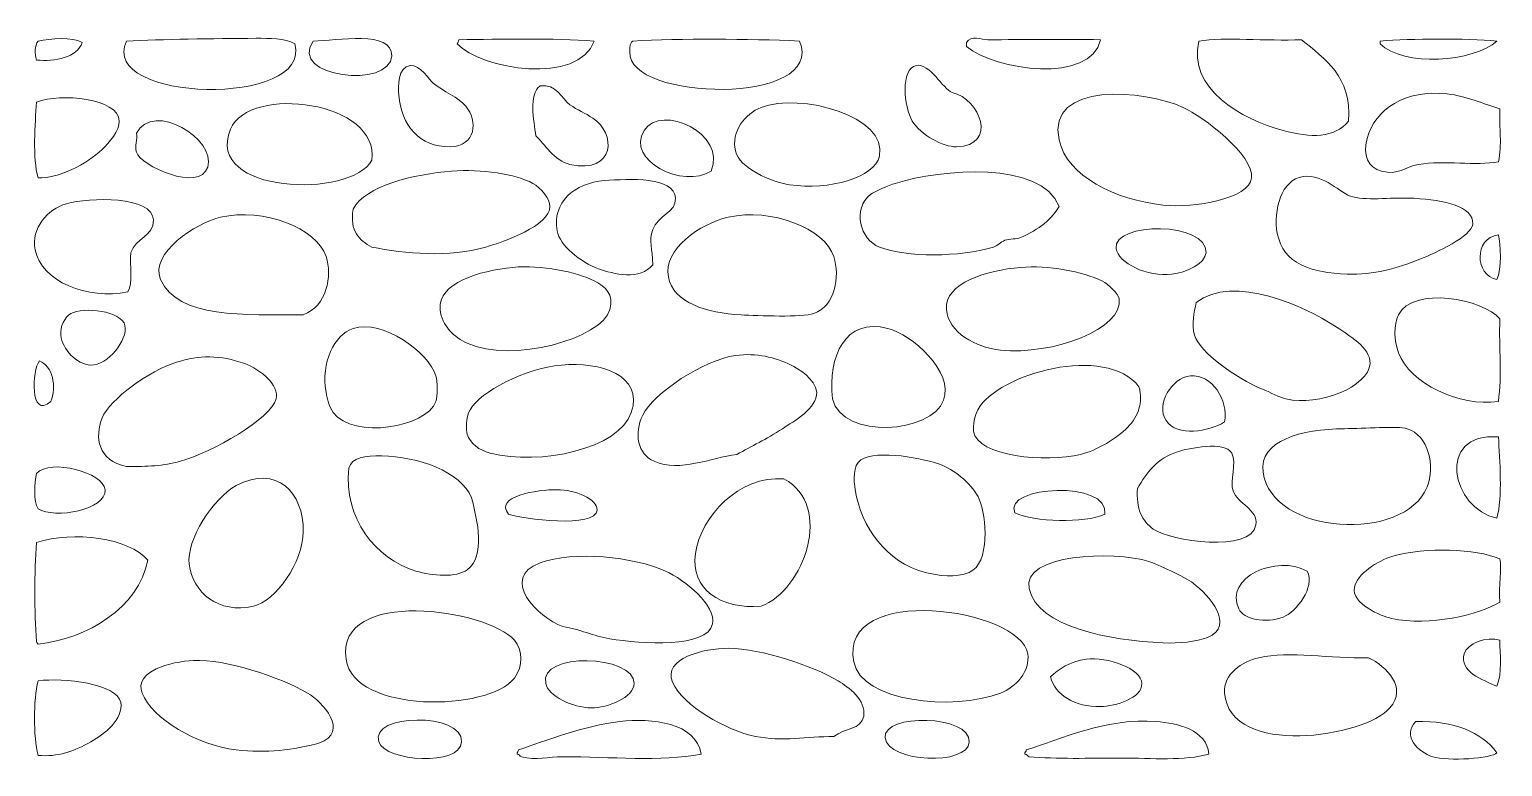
# Model space of a CAD drawing. Header units: millimetres. Extents: x -1208 to 1203, y -602 to 604.
import ezdxf

# ---------------------------------------------------------------- set-up
doc = ezdxf.new("R2010")
doc.units = ezdxf.units.MM
doc.header["$MEASUREMENT"] = 0
doc.layers.add('Layer 1', color=7, linetype='Continuous')

msp = doc.modelspace()

# ---------------------------------------------------------------- linework, layer by layer
at = {"layer": 'Layer 1', "color": 250, "lineweight": 20}
for points, knots in [([(-743.2287, 585.2692), (-704.5469, 585.3991), (-613.5672, 604.2167), (-614.8481, 560.8644), (-616.4467, 506.7269), (-785.6881, 525.4756), (-743.2287, 585.2692)], [0, 0, 0, 0, 0.5, 0.5, 0.5, 1, 1, 1, 1]), ([(-1193.7304, 585.2692), (-1172.5933, 589.3511), (-1138.0342, 592.4101), (-1121.3699, 583.0504), (-1129.5384, 558.6834), (-1166.3896, 550.8573), (-1196.0649, 554.2081), (-1199.187, 564.3535), (-1199.3485, 577.6544), (-1193.7304, 585.2692)], [0, 0, 0, 0, 0.333333333, 0.333333333, 0.333333333, 0.666666667, 0.666666667, 0.666666667, 1, 1, 1, 1]), ([(-1049.0094, 585.2692), (-991.2709, 587.924), (-907.9329, 589.5331), (-836.5966, 589.7058), (-815.1693, 589.7578), (-789.7914, 589.8509), (-773.5735, 580.8316), (-743.1423, 476.1488), (-1096.2152, 484.8905), (-1049.0094, 585.2692)], [0, 0, 0, 0, 0.333333333, 0.333333333, 0.333333333, 0.666666667, 0.666666667, 0.666666667, 1, 1, 1, 1]), ([(-505.1406, 587.4879), (-436.122, 587.9524), (-350.8122, 590.567), (-283.3913, 585.2692), (-308.262, 512.6897), (-469.3649, 538.3078), (-507.475, 580.8316), (-506.239, 582.6168), (-505.0401, 584.434), (-505.1406, 587.4879)], [0, 0, 0, 0, 0.333333333, 0.333333333, 0.333333333, 0.666666667, 0.666666667, 0.666666667, 1, 1, 1, 1]), ([(-220.3673, 585.2692), (-141.0567, 589.9548), (-32.3002, 588.796), (52.7334, 585.2692), (96.2718, 478.5294), (-230.0268, 487.0078), (-225.036, 567.5199), (-224.5253, 575.7794), (-226.2853, 579.5604), (-220.3673, 585.2692)], [0, 0, 0, 0, 0.333333333, 0.333333333, 0.333333333, 0.666666667, 0.666666667, 0.666666667, 1, 1, 1, 1]), ([(325.8358, 583.0504), (333.7714, 595.3768), (350.1048, 587.5248), (360.8485, 587.4879), (419.3467, 587.2766), (484.5286, 588.822), (545.2508, 587.4879), (529.8085, 514.8564), (372.4196, 536.8344), (325.8358, 576.3941), (325.8358, 578.6129), (325.8358, 580.8316), (325.8358, 583.0504)], [0, 0, 0, 0, 0.25, 0.25, 0.25, 0.5, 0.5, 0.5, 0.75, 0.75, 0.75, 1, 1, 1, 1]), ([(706.3106, 585.2692), (748.3536, 592.2424), (816.1301, 584.9195), (874.3733, 587.4879), (912.7958, 555.2311), (956.298, 527.8009), (951.4017, 454.3704), (927.9506, 425.7587), (889.9013, 426.6199), (844.0285, 438.8398), (776.6314, 456.7937), (686.7376, 507.8421), (706.3106, 585.2692)], [0, 0, 0, 0, 0.25, 0.25, 0.25, 0.5, 0.5, 0.5, 0.75, 0.75, 0.75, 1, 1, 1, 1]), ([(1002.7539, 585.2692), (1054.5446, 588.978), (1142.0131, 590.1251), (1194.1594, 585.2692), (1156.1004, 550.724), (1040.5296, 542.5173), (1002.7539, 580.8316), (1002.7539, 582.3108), (1002.7539, 583.79), (1002.7539, 585.2692)], [0, 0, 0, 0, 0.333333333, 0.333333333, 0.333333333, 0.666666667, 0.666666667, 0.666666667, 1, 1, 1, 1]), ([(-603.1772, 496.5236), (-604.1283, 510.3124), (-605.1737, 543.1151), (-584.5033, 545.3339), (-568.5696, 547.0436), (-552.2335, 520.5996), (-547.1563, 516.4916), (-530.7983, 503.252), (-504.7913, 492.4046), (-493.4697, 478.7751), (-473.2688, 454.4534), (-476.615, 413.0481), (-519.1459, 412.2163), (-569.5391, 411.2277), (-599.8566, 448.3933), (-603.1772, 496.5236)], [0, 0, 0, 0, 0.2, 0.2, 0.2, 0.4, 0.4, 0.4, 0.6, 0.6, 0.6, 0.8, 0.8, 0.8, 1, 1, 1, 1]), ([(302.4932, 500.9611), (348.2081, 491.084), (377.6194, 413.6637), (309.4962, 412.2163), (288.3848, 411.7686), (250.8066, 431.5974), (237.1358, 454.3704), (223.6104, 476.9001), (217.2249, 540.301), (244.1388, 545.3339), (265.8211, 549.3899), (286.668, 507.3163), (302.4932, 500.9611)], [0, 0, 0, 0, 0.25, 0.25, 0.25, 0.5, 0.5, 0.5, 0.75, 0.75, 0.75, 1, 1, 1, 1]), ([(-647.5274, 390.0295), (-680.4253, 327.3448), (-922.9553, 334.1453), (-878.6123, 441.0586), (-847.9834, 514.9084), (-632.9213, 486.5693), (-647.5274, 390.0295)], [0, 0, 0, 0, 0.5, 0.5, 0.5, 1, 1, 1, 1]), ([(-372.0905, 512.054), (-344.725, 515.5206), (-337.0779, 491.489), (-323.0726, 480.9939), (-311.2403, 472.1272), (-297.8182, 467.8171), (-285.7256, 458.807), (-247.4082, 435.5083), (-247.7611, 367), (-323.0726, 383.3741), (-348.9985, 389.0098), (-364.5749, 417.0983), (-379.0936, 429.9647), (-381.592, 455.8084), (-391.5778, 496.7089), (-372.0905, 512.054)], [0, 0, 0, 0, 0.2, 0.2, 0.2, 0.4, 0.4, 0.4, 0.6, 0.6, 0.6, 0.8, 0.8, 0.8, 1, 1, 1, 1]), ([(477.559, 423.3093), (455.9888, 520.1057), (618.3957, 505.2393), (680.6344, 476.5564), (713.386, 461.4618), (796.5846, 398.8869), (792.6755, 361.1881), (789.1536, 327.1921), (698.1492, 311.5174), (647.9562, 316.8152), (569.4836, 325.0975), (490.8382, 363.7297), (477.559, 423.3093)], [0, 0, 0, 0, 0.25, 0.25, 0.25, 0.5, 0.5, 0.5, 0.75, 0.75, 0.75, 1, 1, 1, 1]), ([(-1196.0649, 485.4306), (-1156.4435, 500.3053), (-1062.4342, 492.1447), (-1060.6803, 454.3704), (-1059.9613, 438.8977), (-1077.8395, 418.3024), (-1088.6908, 407.7788), (-1113.4097, 383.8076), (-1161.8224, 359.6829), (-1193.7304, 361.1881), (-1202.5836, 393.5254), (-1198.7238, 449.5169), (-1196.0649, 485.4306)], [0, 0, 0, 0, 0.25, 0.25, 0.25, 0.5, 0.5, 0.5, 0.75, 0.75, 0.75, 1, 1, 1, 1]), ([(-1032.6699, 434.4023), (-1004.5562, 487.9672), (-901.2721, 424.8665), (-915.9602, 378.9365), (-929.4061, 336.8898), (-1026.3876, 381.5049), (-1032.6699, 403.3413), (-1035.4921, 413.1488), (-1030.5349, 424.3264), (-1032.6699, 434.4023)], [0, 0, 0, 0, 0.333333333, 0.333333333, 0.333333333, 0.666666667, 0.666666667, 0.666666667, 1, 1, 1, 1]), ([(-91.9858, 372.2811), (-137.324, 342.9189), (-232.4431, 389.793), (-201.6942, 438.8398), (-173.7959, 483.3417), (-65.7142, 433.9688), (-91.9858, 372.2811)], [0, 0, 0, 0, 0.5, 0.5, 0.5, 1, 1, 1, 1]), ([(-52.3046, 405.56), (-59.5264, 437.1904), (-36.4669, 466.4218), (-10.2888, 476.5564), (53.7338, 501.3451), (197.8796, 462.3263), (183.4492, 396.6858), (175.8233, 361.9964), (101.1805, 340.3446), (36.3937, 350.0942), (6.6824, 354.5662), (-45.8582, 377.3273), (-52.3046, 405.56)], [0, 0, 0, 0, 0.25, 0.25, 0.25, 0.5, 0.5, 0.5, 0.75, 0.75, 0.75, 1, 1, 1, 1]), ([(1198.8271, 474.3376), (1197.7181, 441.4192), (1202.7848, 416.0668), (1196.4937, 387.8116), (1160.1974, 380.7477), (1107.5051, 390.0496), (1065.7779, 383.3741), (1042.6487, 379.6736), (1032.9531, 364.8164), (1005.0882, 372.2811), (982.8951, 378.2263), (974.3182, 398.1012), (981.7465, 425.5281), (995.0433, 474.6151), (1043.9915, 506.0744), (1112.4623, 498.7423), (1145.25, 495.2297), (1172.9932, 481.8517), (1198.8271, 474.3376)], [0, 0, 0, 0, 0.166666667, 0.166666667, 0.166666667, 0.333333333, 0.333333333, 0.333333333, 0.5, 0.5, 0.5, 0.666666667, 0.666666667, 0.666666667, 0.833333333, 0.833333333, 0.833333333, 1, 1, 1, 1]), ([(477.559, 314.5965), (468.1096, 296.3222), (443.8283, 275.6784), (414.5351, 263.5683), (407.8796, 260.8154), (396.8007, 262.0689), (388.8589, 259.1307), (381.6106, 256.4499), (376.5652, 249.9387), (370.1858, 248.0377), (314.2373, 231.3693), (228.1124, 230.8863), (183.4492, 248.0377), (152.0713, 260.0866), (138.2452, 310.159), (169.4439, 334.5645), (174.5194, 338.5333), (199.4509, 349.3085), (209.1253, 352.313), (285.3728, 375.9983), (447.8309, 389.8367), (477.559, 314.5965)], [0, 0, 0, 0, 0.142857143, 0.142857143, 0.142857143, 0.285714286, 0.285714286, 0.285714286, 0.428571429, 0.428571429, 0.428571429, 0.571428571, 0.571428571, 0.571428571, 0.714285714, 0.714285714, 0.714285714, 0.857142857, 0.857142857, 0.857142857, 1, 1, 1, 1]), ([(-677.8713, 310.159), (-658.2216, 348.1589), (-577.8197, 367.5894), (-516.8115, 372.2811), (-467.6128, 376.0653), (-412.011, 367.8779), (-383.7622, 352.313), (-371.091, 345.3305), (-355.5056, 326.5423), (-355.7518, 314.5965), (-356.4047, 282.7673), (-430.6999, 256.7879), (-460.7906, 248.0377), (-520.7507, 230.6012), (-593.1959, 237.0026), (-647.5274, 248.0377), (-667.5007, 259.3739), (-684.1941, 273.8269), (-677.8713, 310.159)], [0, 0, 0, 0, 0.166666667, 0.166666667, 0.166666667, 0.333333333, 0.333333333, 0.333333333, 0.5, 0.5, 0.5, 0.666666667, 0.666666667, 0.666666667, 0.833333333, 0.833333333, 0.833333333, 1, 1, 1, 1]), ([(-187.689, 219.1954), (-207.5875, 193.283), (-252.3266, 203.5987), (-276.3883, 212.54), (-306.3379, 223.6707), (-339.4211, 250.2104), (-344.0801, 274.6613), (-352.8978, 320.9375), (-315.6356, 353.0584), (-267.0517, 356.7505), (-225.4375, 359.911), (-152.7513, 363.894), (-150.3412, 327.9082), (-148.7973, 304.8611), (-179.7411, 299.4181), (-187.689, 276.88), (-194.5519, 257.4209), (-187.7402, 246.0881), (-187.689, 219.1954)], [0, 0, 0, 0, 0.166666667, 0.166666667, 0.166666667, 0.333333333, 0.333333333, 0.333333333, 0.5, 0.5, 0.5, 0.666666667, 0.666666667, 0.666666667, 0.833333333, 0.833333333, 0.833333333, 1, 1, 1, 1]), ([(834.6911, 270.2237), (827.4217, 308.6488), (841.7153, 358.7781), (876.7068, 363.406), (911.9727, 368.0691), (936.928, 335.3964), (958.4047, 330.127), (985.0381, 323.5898), (1026.9108, 330.0314), (1058.7748, 327.9082), (1107.9092, 324.6354), (1156.0792, 315.3738), (1154.478, 285.7543), (1153.4052, 265.9253), (1094.7368, 238.7501), (1068.1122, 228.0705), (1030.5791, 213.0137), (992.0041, 202.1597), (949.0673, 203.6649), (890.5303, 205.7193), (844.1044, 220.4666), (834.6911, 270.2237)], [0, 0, 0, 0, 0.142857143, 0.142857143, 0.142857143, 0.285714286, 0.285714286, 0.285714286, 0.428571429, 0.428571429, 0.428571429, 0.571428571, 0.571428571, 0.571428571, 0.714285714, 0.714285714, 0.714285714, 0.857142857, 0.857142857, 0.857142857, 1, 1, 1, 1]), ([(-1046.6751, 174.8235), (-1111.9646, 160.4887), (-1189.1147, 192.5057), (-1198.3983, 243.6002), (-1204.8818, 279.2774), (-1178.7134, 309.9602), (-1147.0461, 319.034), (-1109.7538, 329.7195), (-1006.4697, 332.0599), (-1004.6594, 292.4105), (-1003.464, 266.2138), (-1034.6531, 262.2509), (-1042.0072, 239.1635), (-1043.9411, 218.0777), (-1037.4541, 188.9839), (-1046.6751, 174.8235)], [0, 0, 0, 0, 0.2, 0.2, 0.2, 0.4, 0.4, 0.4, 0.6, 0.6, 0.6, 0.8, 0.8, 0.8, 1, 1, 1, 1]), ([(-759.5683, 137.1061), (-854.2339, 137.3175), (-965.8109, 130.953), (-992.9885, 194.7907), (-1011.494, 238.2562), (-935.287, 287.511), (-894.9519, 296.8472), (-824.8498, 313.0771), (-737.8022, 279.497), (-722.2205, 232.5072), (-711.8411, 201.2038), (-720.695, 151.4174), (-759.5683, 137.1061)], [0, 0, 0, 0, 0.25, 0.25, 0.25, 0.5, 0.5, 0.5, 0.75, 0.75, 0.75, 1, 1, 1, 1]), ([(-162.0121, 199.2282), (-170.7293, 244.6375), (-110.3687, 286.425), (-63.9754, 296.8472), (6.768, 312.7416), (93.6763, 278.7466), (108.7543, 232.5072), (119.3347, 200.0684), (110.4685, 150.973), (76.076, 139.3249), (56.5878, 132.7239), (-14.3806, 135.6102), (-42.968, 137.1061), (-99.2016, 140.0503), (-153.855, 156.727), (-162.0121, 199.2282)], [0, 0, 0, 0, 0.2, 0.2, 0.2, 0.4, 0.4, 0.4, 0.6, 0.6, 0.6, 0.8, 0.8, 0.8, 1, 1, 1, 1]), ([(570.9269, 245.819), (565.3443, 289.7641), (720.9837, 289.7759), (717.9814, 239.1635), (716.869, 220.4004), (685.963, 206.4614), (661.9614, 203.6649), (622.0701, 199.0144), (574.012, 221.5325), (570.9269, 245.819)], [0, 0, 0, 0, 0.333333333, 0.333333333, 0.333333333, 0.666666667, 0.666666667, 0.666666667, 1, 1, 1, 1]), ([(1196.4937, 268.0058), (1200.2864, 253.0614), (1202.1734, 212.0889), (1194.1594, 194.7907), (1157.7784, 202.2587), (1155.9786, 262.4354), (1196.4937, 268.0058)], [0, 0, 0, 0, 0.5, 0.5, 0.5, 1, 1, 1, 1]), ([(-535.4854, 145.9812), (-538.8821, 189.435), (-472.293, 209.1481), (-416.4406, 214.7587), (-370.2705, 219.3984), (-312.794, 207.4182), (-283.3913, 192.5719), (-264.2286, 182.8977), (-251.2838, 170.8304), (-257.7152, 145.9812), (-270.0822, 98.1855), (-419.1807, 56.849), (-491.1354, 90.5154), (-511.5809, 100.0831), (-533.3487, 118.6382), (-535.4854, 145.9812)], [0, 0, 0, 0, 0.2, 0.2, 0.2, 0.4, 0.4, 0.4, 0.6, 0.6, 0.6, 0.8, 0.8, 0.8, 1, 1, 1, 1]), ([(293.1567, 145.9812), (289.5978, 189.6169), (359.092, 209.9741), (414.5351, 214.7587), (459.0254, 218.5976), (517.2404, 207.7587), (547.5852, 192.5719), (559.3257, 186.6963), (574.3465, 171.0216), (575.5956, 163.7297), (584.1091, 114.0623), (466.3531, 70.5046), (381.8567, 79.4224), (341.108, 83.7233), (296.2541, 108.0131), (293.1567, 145.9812)], [0, 0, 0, 0, 0.2, 0.2, 0.2, 0.4, 0.4, 0.4, 0.6, 0.6, 0.6, 0.8, 0.8, 0.8, 1, 1, 1, 1]), ([(701.6419, 157.0742), (762.6712, 205.3437), (882.4756, 149.8552), (928.0599, 119.3577), (950.5565, 104.3068), (988.0377, 83.2554), (986.4153, 57.2356), (984.065, 19.5308), (903.5474, -13.5243), (848.6964, -0.4473), (838.5305, 1.9761), (823.5399, 10.0336), (811.3494, 15.0833), (763.9874, 34.6974), (708.4349, 75.5308), (699.3075, 103.8271), (693.2749, 122.5349), (699.0005, 140.9198), (701.6419, 157.0742)], [0, 0, 0, 0, 0.166666667, 0.166666667, 0.166666667, 0.333333333, 0.333333333, 0.333333333, 0.5, 0.5, 0.5, 0.666666667, 0.666666667, 0.666666667, 0.833333333, 0.833333333, 0.833333333, 1, 1, 1, 1]), ([(1198.8271, 130.4507), (1197.2506, 81.1926), (1202.4928, 38.958), (1196.4937, -4.8848), (1131.6858, -13.7003), (1051.9005, 25.0887), (1033.0987, 74.9849), (1025.5884, 94.9178), (1024.9444, 120.1115), (1033.0987, 137.1061), (1056.0364, 184.9253), (1173.039, 162.835), (1198.8271, 130.4507)], [0, 0, 0, 0, 0.25, 0.25, 0.25, 0.5, 0.5, 0.5, 0.75, 0.75, 0.75, 1, 1, 1, 1]), ([(-1156.3826, 103.8271), (-1157.8206, 117.0173), (-1150.2097, 133.897), (-1140.0438, 139.3249), (-1119.5994, 150.2393), (-1056.3566, 144.2186), (-1051.3438, 119.3577), (-1046.6178, 95.9173), (-1079.0685, 53.9486), (-1107.3647, 55.0177), (-1131.3126, 55.9216), (-1153.8983, 81.0458), (-1156.3826, 103.8271)], [0, 0, 0, 0, 0.25, 0.25, 0.25, 0.5, 0.5, 0.5, 0.75, 0.75, 0.75, 1, 1, 1, 1]), ([(-722.2205, 10.6457), (-730.9755, 58.3022), (-709.1503, 104.9827), (-677.8713, 114.9201), (-629.2733, 130.3609), (-553.735, 75.6725), (-542.4876, 37.2684), (-540.0933, 29.0901), (-539.5578, 3.0075), (-542.4876, -4.8848), (-558.3623, -47.656), (-676.8091, -67.0203), (-710.5496, -22.6333), (-717.2288, -13.8454), (-720.134, -0.7106), (-722.2205, 10.6457)], [0, 0, 0, 0, 0.2, 0.2, 0.2, 0.4, 0.4, 0.4, 0.6, 0.6, 0.6, 0.8, 0.8, 0.8, 1, 1, 1, 1]), ([(106.42, -0.4473), (99.1408, 69.5252), (127.0454, 132.9353), (197.4544, 114.9201), (236.2906, 104.9827), (305.6392, 44.2853), (288.488, -2.666), (268.6415, -56.9956), (123.9973, -67.8085), (106.42, -0.4473)], [0, 0, 0, 0, 0.333333333, 0.333333333, 0.333333333, 0.666666667, 0.666666667, 0.666666667, 1, 1, 1, 1]), ([(-49.9701, -91.4099), (-93.4028, -96.7171), (-141.4061, -121.11), (-185.3547, -102.5038), (-212.3709, -91.067), (-218.7052, -57.1457), (-204.0278, -27.0699), (-186.3727, 9.1112), (-103.6603, 63.5305), (-52.3046, 70.5474), (-16.8482, 75.3924), (12.2016, 67.5605), (38.7282, 55.0177), (49.2319, 50.051), (79.6437, 31.4356), (80.7439, 10.6457), (82.151, -15.9425), (43.6491, -36.921), (24.723, -49.2568), (-1.9677, -66.6505), (-25.5892, -77.8961), (-49.9701, -91.4099)], [0, 0, 0, 0, 0.142857143, 0.142857143, 0.142857143, 0.285714286, 0.285714286, 0.285714286, 0.428571429, 0.428571429, 0.428571429, 0.571428571, 0.571428571, 0.571428571, 0.714285714, 0.714285714, 0.714285714, 0.857142857, 0.857142857, 0.857142857, 1, 1, 1, 1]), ([(608.2749, 19.5191), (615.4164, -7.3492), (607.3141, -28.6246), (589.6008, -47.038), (572.9058, -64.394), (539.4246, -84.887), (512.5717, -91.4099), (456.5905, -105.0085), (343.0082, -94.9435), (337.5067, -53.6935), (336.1878, -43.7962), (339.5155, -27.2611), (344.5089, -18.1957), (377.3398, 41.4192), (554.0713, 89.9117), (608.2749, 19.5191)], [0, 0, 0, 0, 0.2, 0.2, 0.2, 0.4, 0.4, 0.4, 0.6, 0.6, 0.6, 0.8, 0.8, 0.8, 1, 1, 1, 1]), ([(-1191.3961, 61.6732), (-1169.9776, 53.7607), (-1162.6807, 19.5342), (-1172.7222, -4.8848), (-1207.7084, -34.8725), (-1203.262, 47.6621), (-1191.3961, 61.6732)], [0, 0, 0, 0, 0.5, 0.5, 0.5, 1, 1, 1, 1]), ([(-1049.0094, -111.378), (-1095.3763, -101.3969), (-1101.5501, -63.189), (-1088.6908, -31.5075), (-1076.2612, -0.8891), (-1011.1269, 45.7963), (-967.3124, 59.4544), (-929.7978, 71.1511), (-896.1447, 72.0525), (-855.2706, 57.2356), (-828.7767, 47.6335), (-798.5024, 21.8218), (-803.9183, -0.4473), (-811.7454, -32.6369), (-909.0154, -88.1925), (-960.3094, -102.5038), (-989.8629, -110.75), (-1014.0038, -110.7809), (-1049.0094, -111.378)], [0, 0, 0, 0, 0.166666667, 0.166666667, 0.166666667, 0.333333333, 0.333333333, 0.333333333, 0.5, 0.5, 0.5, 0.666666667, 0.666666667, 0.666666667, 0.833333333, 0.833333333, 0.833333333, 1, 1, 1, 1]), ([(-491.1354, -58.131), (-492.8134, -52.1052), (-494.1624, -31.5276), (-486.4667, -18.1957), (-469.4478, 11.2872), (-397.2567, 49.8263), (-337.0779, 55.0177), (-273.4584, 60.5059), (-201.9766, 38.9933), (-222.7017, -22.6333), (-242.8859, -82.6456), (-371.9661, -110.0187), (-453.7884, -89.192), (-470.7473, -84.8761), (-486.9316, -73.2338), (-491.1354, -58.131)], [0, 0, 0, 0, 0.2, 0.2, 0.2, 0.4, 0.4, 0.4, 0.6, 0.6, 0.6, 0.8, 0.8, 0.8, 1, 1, 1, 1]), ([(748.3262, -38.1629), (722.2602, -54.0372), (671.0456, -63.1345), (652.624, -35.945), (635.2275, -10.2657), (662.189, 34.9943), (692.3062, 37.2684), (727.7379, 39.9434), (754.8388, -1.8283), (748.3262, -38.1629)], [0, 0, 0, 0, 0.333333333, 0.333333333, 0.333333333, 0.666666667, 0.666666667, 0.666666667, 1, 1, 1, 1]), ([(811.3494, -120.2522), (804.2105, -68.4156), (874.2578, -50.0332), (944.3995, -49.2568), (976.9684, -48.8954), (1031.1631, -44.4838), (1047.1039, -49.2568), (1082.3759, -59.8181), (1093.3296, -110.8958), (1079.7831, -144.657), (1043.1075, -236.0691), (825.6801, -224.2793), (811.3494, -120.2522)], [0, 0, 0, 0, 0.25, 0.25, 0.25, 0.5, 0.5, 0.5, 0.75, 0.75, 0.75, 1, 1, 1, 1]), ([(605.9405, -146.8757), (620.505, -121.0816), (638.9505, -97.3501), (671.2979, -86.9732), (689.0112, -81.2905), (748.6236, -68.8139), (759.9971, -89.192), (769.2119, -105.7011), (756.3042, -134.5811), (762.3315, -151.3133), (769.6318, -171.5882), (803.7208, -181.9072), (799.6785, -206.779), (792.1373, -253.1719), (659.1798, -233.0487), (631.6165, -213.4345), (613.5866, -200.6041), (603.0071, -180.0256), (605.9405, -146.8757)], [0, 0, 0, 0, 0.166666667, 0.166666667, 0.166666667, 0.333333333, 0.333333333, 0.333333333, 0.5, 0.5, 0.5, 0.666666667, 0.666666667, 0.666666667, 0.833333333, 0.833333333, 0.833333333, 1, 1, 1, 1]), ([(1196.4937, -62.5685), (1198.9189, -101.3684), (1203.2894, -160.5397), (1194.1594, -195.686), (1119.6595, -180.9689), (1093.0226, -54.9471), (1196.4937, -62.5685)], [0, 0, 0, 0, 0.5, 0.5, 0.5, 1, 1, 1, 1]), ([(-684.8735, -113.5968), (-681.0075, -96.4889), (-657.439, -92.9763), (-631.1877, -93.6287), (-571.7659, -95.1112), (-501.9752, -118.6188), (-484.1324, -162.4063), (-474.4156, -199.4326), (-460.8709, -257.5297), (-491.1354, -279.9933), (-508.9748, -293.2363), (-548.0104, -290.6175), (-575.1668, -282.212), (-641.3024, -261.7417), (-693.745, -196.6939), (-684.8735, -113.5968)], [0, 0, 0, 0, 0.2, 0.2, 0.2, 0.4, 0.4, 0.4, 0.6, 0.6, 0.6, 0.8, 0.8, 0.8, 1, 1, 1, 1]), ([(143.7678, -149.0945), (141.3576, -134.6054), (139.6708, -109.285), (153.1044, -100.285), (179.3124, -82.7269), (257.7612, -97.896), (286.1545, -109.1592), (309.4477, -118.3991), (337.0718, -142.226), (346.8433, -164.625), (359.2923, -193.1596), (364.8212, -270.0181), (330.5037, -284.4308), (308.9731, -293.4728), (278.9573, -289.9861), (258.144, -284.4308), (193.8161, -267.2609), (154.0589, -210.9591), (143.7678, -149.0945)], [0, 0, 0, 0, 0.166666667, 0.166666667, 0.166666667, 0.333333333, 0.333333333, 0.333333333, 0.5, 0.5, 0.5, 0.666666667, 0.666666667, 0.666666667, 0.833333333, 0.833333333, 0.833333333, 1, 1, 1, 1]), ([(-1196.0649, -122.471), (-1173.338, -97.4541), (-1086.2761, -121.1293), (-1084.0229, -149.0945), (-1081.348, -182.2787), (-1166.1665, -197.696), (-1193.7304, -180.1555), (-1201.6157, -168.3598), (-1199.1279, -137.5856), (-1196.0649, -122.471)], [0, 0, 0, 0, 0.333333333, 0.333333333, 0.333333333, 0.666666667, 0.666666667, 0.666666667, 1, 1, 1, 1]), ([(-946.3041, -271.1191), (-951.3954, -231.9259), (-907.0172, -162.4666), (-869.2758, -142.4391), (-803.419, -107.4897), (-758.769, -153.1178), (-759.5683, -217.872), (-760.1867, -267.9871), (-804.6065, -331.8383), (-841.2653, -339.8966), (-898.2346, -352.4193), (-940.2379, -317.8255), (-946.3041, -271.1191)], [0, 0, 0, 0, 0.25, 0.25, 0.25, 0.5, 0.5, 0.5, 0.75, 0.75, 0.75, 1, 1, 1, 1]), ([(27.0573, -131.3452), (109.0763, -175.1344), (60.5084, -313.4366), (-10.2888, -339.8966), (-76.3521, -344.9538), (-126.3033, -311.8778), (-117.6629, -253.3698), (-108.6996, -192.6774), (-46.3019, -125.5216), (27.0573, -131.3452)], [0, 0, 0, 0, 0.333333333, 0.333333333, 0.333333333, 0.666666667, 0.666666667, 0.666666667, 1, 1, 1, 1]), ([(552.2539, -189.0297), (519.9453, -204.7741), (435.3369, -201.8258), (405.1985, -186.811), (384.3402, -142.548), (561.1767, -133.1942), (552.2539, -189.0297)], [0, 0, 0, 0, 0.5, 0.5, 0.5, 1, 1, 1, 1]), ([(-423.4436, -189.0297), (-448.2728, -159.655), (-376.2731, -148.9519), (-344.0801, -149.0945), (-314.7604, -149.2244), (-277.6622, -164.2452), (-278.7226, -182.3743), (-280.5038, -212.8006), (-401.3079, -197.1963), (-423.4436, -189.0297)], [0, 0, 0, 0, 0.333333333, 0.333333333, 0.333333333, 0.666666667, 0.666666667, 0.666666667, 1, 1, 1, 1]), ([(-1196.0649, -235.6213), (-1136.6121, -215.8126), (-1043.8106, -227.9873), (-1013.9968, -264.4628), (-1028.8587, -342.4424), (-1113.0542, -392.8895), (-1193.7304, -402.0178), (-1194.1743, -400.2208), (-1196.0719, -399.8066), (-1196.0649, -397.5803), (-1199.9307, -348.6124), (-1199.9307, -284.5893), (-1196.0649, -235.6213)], [0, 0, 0, 0, 0.25, 0.25, 0.25, 0.5, 0.5, 0.5, 0.75, 0.75, 0.75, 1, 1, 1, 1]), ([(-334.7435, -373.1756), (-376.0332, -358.1306), (-438.9839, -293.8006), (-372.0905, -268.9003), (-317.0277, -248.404), (-217.8239, -259.0349), (-166.6808, -282.212), (-134.8194, -296.6508), (-83.5915, -338.7092), (-89.6524, -368.7389), (-97.7, -408.6163), (-206.8579, -401.5894), (-257.7152, -393.1436), (-284.7738, -388.6499), (-307.0154, -377.1435), (-334.7435, -373.1756)], [0, 0, 0, 0, 0.2, 0.2, 0.2, 0.4, 0.4, 0.4, 0.6, 0.6, 0.6, 0.8, 0.8, 0.8, 1, 1, 1, 1]), ([(428.5403, -311.0543), (415.7507, -254.4029), (566.882, -248.2597), (624.6135, -266.6816), (637.3607, -270.7493), (683.3428, -291.9232), (696.9732, -302.1801), (722.838, -321.6417), (767.0479, -371.2956), (720.3158, -390.9248), (703.0067, -398.1958), (673.7232, -401.036), (647.9562, -399.799), (559.1926, -395.5426), (442.8649, -374.4988), (428.5403, -311.0543)], [0, 0, 0, 0, 0.2, 0.2, 0.2, 0.4, 0.4, 0.4, 0.6, 0.6, 0.6, 0.8, 0.8, 0.8, 1, 1, 1, 1]), ([(883.7099, -282.212), (897.0888, -308.9395), (865.6138, -349.4089), (844.0285, -357.6451), (815.0027, -368.7196), (779.6733, -361.2524), (771.668, -344.3333), (747.122, -292.4632), (833.4481, -254.8632), (883.7099, -282.212)], [0, 0, 0, 0, 0.333333333, 0.333333333, 0.333333333, 0.666666667, 0.666666667, 0.666666667, 1, 1, 1, 1]), ([(1198.8271, -262.2448), (1202.1522, -278.1594), (1196.843, -306.0944), (1198.8271, -333.2403), (1164.2882, -353.8238), (1083.9622, -373.1915), (1021.4278, -359.8638), (1005.4261, -356.4535), (955.5384, -335.9153), (960.7382, -308.8355), (964.717, -288.117), (998.6569, -264.732), (1023.7622, -257.8073), (1077.6922, -242.9309), (1159.4166, -245.3676), (1198.8271, -262.2448)], [0, 0, 0, 0, 0.2, 0.2, 0.2, 0.4, 0.4, 0.4, 0.6, 0.6, 0.6, 0.8, 0.8, 0.8, 1, 1, 1, 1]), ([(-689.5421, -426.4226), (-705.9965, -308.2913), (-458.3592, -344.2729), (-414.1062, -395.3624), (-400.0039, -411.6451), (-399.427, -438.225), (-414.1062, -457.4837), (-455.9728, -512.4094), (-677.094, -515.7828), (-689.5421, -426.4226)], [0, 0, 0, 0, 0.333333333, 0.333333333, 0.333333333, 0.666666667, 0.666666667, 0.666666667, 1, 1, 1, 1]), ([(141.4335, -430.8601), (116.2038, -300.2951), (414.4319, -342.9757), (426.2069, -417.5484), (430.7528, -446.347), (406.2563, -472.5647), (381.8567, -481.8884), (302.6608, -512.1537), (154.0466, -496.1318), (141.4335, -430.8601)], [0, 0, 0, 0, 0.333333333, 0.333333333, 0.333333333, 0.666666667, 0.666666667, 0.666666667, 1, 1, 1, 1]), ([(108.7543, -552.8847), (64.332, -553.2511), (24.7873, -561.847), (-19.6263, -552.8847), (-67.0967, -543.3053), (-138.4242, -502.6807), (-155.0099, -464.1391), (-171.7782, -425.1732), (-103.3806, -408.5006), (-63.9754, -408.6741), (-9.037, -408.9148), (74.9874, -437.5567), (115.7574, -461.9212), (133.422, -472.4766), (161.7907, -493.3495), (157.7731, -519.6049), (154.2839, -542.3954), (126.0088, -539.1914), (108.7543, -552.8847)], [0, 0, 0, 0, 0.166666667, 0.166666667, 0.166666667, 0.333333333, 0.333333333, 0.333333333, 0.5, 0.5, 0.5, 0.666666667, 0.666666667, 0.666666667, 0.833333333, 0.833333333, 0.833333333, 1, 1, 1, 1]), ([(1198.8271, -395.3624), (1199.0072, -419.0863), (1203.0829, -448.923), (1194.1594, -470.7954), (1170.5317, -460.2449), (1132.1632, -447.1386), (1140.4728, -417.5484), (1145.0347, -401.3025), (1177.8223, -388.4159), (1198.8271, -395.3624)], [0, 0, 0, 0, 0.333333333, 0.333333333, 0.333333333, 0.666666667, 0.666666667, 0.666666667, 1, 1, 1, 1]), ([(-733.8922, -563.9777), (-774.9957, -575.2325), (-820.0841, -580.7098), (-869.2758, -575.0707), (-932.2371, -567.8534), (-1007.3846, -523.9745), (-1023.3333, -481.8884), (-1037.0042, -445.8154), (-976.6992, -430.5423), (-939.3019, -428.6413), (-887.2043, -425.9941), (-798.3744, -455.6808), (-752.5653, -481.8884), (-728.8786, -495.44), (-682.3141, -545.6431), (-733.8922, -563.9777)], [0, 0, 0, 0, 0.2, 0.2, 0.2, 0.4, 0.4, 0.4, 0.6, 0.6, 0.6, 0.8, 0.8, 0.8, 1, 1, 1, 1]), ([(-362.754, -466.3579), (-374.3093, -414.1699), (-218.1855, -418.7642), (-218.033, -466.3579), (-217.9607, -488.8331), (-261.9154, -506.6143), (-288.0592, -506.2931), (-319.7202, -505.9049), (-358.3252, -486.3561), (-362.754, -466.3579)], [0, 0, 0, 0, 0.333333333, 0.333333333, 0.333333333, 0.666666667, 0.666666667, 0.666666667, 1, 1, 1, 1]), ([(463.5538, -455.2649), (476.301, -443.1648), (495.7098, -429.9747), (521.909, -426.4226), (556.3262, -421.7578), (612.8642, -442.3833), (612.9426, -466.3579), (613.0247, -490.5899), (570.2009, -503.5066), (545.2508, -504.0743), (502.9555, -505.037), (470.5048, -484.6749), (463.5538, -455.2649)], [0, 0, 0, 0, 0.25, 0.25, 0.25, 0.5, 0.5, 0.5, 0.75, 0.75, 0.75, 1, 1, 1, 1]), ([(984.0808, -424.2038), (1013.1941, -438.1923), (1048.01, -472.8188), (1019.0935, -506.2931), (977.646, -554.2741), (757.2155, -588.1367), (748.3262, -481.8884), (745.7025, -450.5565), (776.8528, -430.7042), (804.3472, -424.2038), (854.7086, -412.2966), (921.9594, -426.2968), (984.0808, -424.2038)], [0, 0, 0, 0, 0.25, 0.25, 0.25, 0.5, 0.5, 0.5, 0.75, 0.75, 0.75, 1, 1, 1, 1]), ([(-1193.7304, -461.9212), (-1151.578, -456.4581), (-1064.3433, -466.1616), (-1058.346, -497.4189), (-1053.1356, -524.5783), (-1085.0392, -549.1901), (-1107.3647, -561.7589), (-1134.4207, -576.9917), (-1161.8506, -587.1732), (-1193.7304, -583.9449), (-1201.3678, -552.7631), (-1201.3678, -493.103), (-1193.7304, -461.9212)], [0, 0, 0, 0, 0.25, 0.25, 0.25, 0.5, 0.5, 0.5, 0.75, 0.75, 0.75, 1, 1, 1, 1]), ([(-635.8565, -561.7589), (-651.8546, -515.0189), (-497.7415, -513.3368), (-500.4719, -561.7589), (-502.7534, -602.2032), (-624.6866, -594.3889), (-635.8565, -561.7589)], [0, 0, 0, 0, 0.5, 0.5, 0.5, 1, 1, 1, 1]), ([(-108.3255, -581.7269), (-174.236, -594.7092), (-256.9671, -586.1637), (-334.7435, -586.1637), (-358.0676, -586.1637), (-379.1571, -592.5307), (-402.4353, -586.1637), (-405.501, -585.3796), (-406.1071, -582.2586), (-409.4384, -581.7269), (-410.0966, -578.143), (-407.2319, -577.9074), (-407.104, -575.0707), (-363.8453, -560.0173), (-299.25, -535.5354), (-241.3756, -528.4799), (-189.974, -522.2119), (-115.8631, -530.3859), (-108.3255, -581.7269)], [0, 0, 0, 0, 0.166666667, 0.166666667, 0.166666667, 0.333333333, 0.333333333, 0.333333333, 0.5, 0.5, 0.5, 0.666666667, 0.666666667, 0.666666667, 0.833333333, 0.833333333, 0.833333333, 1, 1, 1, 1]), ([(192.7857, -555.1035), (188.409, -514.6852), (332.9783, -517.6008), (330.5037, -561.7589), (328.2637, -601.752), (197.1685, -595.5871), (192.7857, -555.1035)], [0, 0, 0, 0, 0.5, 0.5, 0.5, 1, 1, 1, 1]), ([(722.6493, -581.7269), (682.6379, -593.3482), (630.5615, -588.3824), (577.9301, -588.3824), (527.0692, -588.3824), (472.675, -590.1761), (428.5403, -586.1637), (425.4737, -585.3796), (424.8693, -582.2586), (421.5381, -581.7269), (420.8817, -578.143), (423.7445, -577.9074), (423.8724, -575.0707), (478.0027, -557.9167), (558.0104, -521.5477), (636.2853, -528.4799), (671.2794, -531.5792), (719.0543, -541.624), (722.6493, -581.7269)], [0, 0, 0, 0, 0.166666667, 0.166666667, 0.166666667, 0.333333333, 0.333333333, 0.333333333, 0.5, 0.5, 0.5, 0.666666667, 0.666666667, 0.666666667, 0.833333333, 0.833333333, 0.833333333, 1, 1, 1, 1]), ([(1061.1092, -528.4799), (1124.801, -527.1047), (1167.781, -545.415), (1194.1594, -579.5082), (1186.813, -589.0532), (1113.5801, -593.9277), (1089.1196, -586.1637), (1064.1484, -578.2387), (1039.0405, -552.7195), (1061.1092, -528.4799)], [0, 0, 0, 0, 0.333333333, 0.333333333, 0.333333333, 0.666666667, 0.666666667, 0.666666667, 1, 1, 1, 1])]:
    msp.add_open_spline(points, degree=3, knots=knots, dxfattribs=at)

doc.saveas('drawing.dxf')
